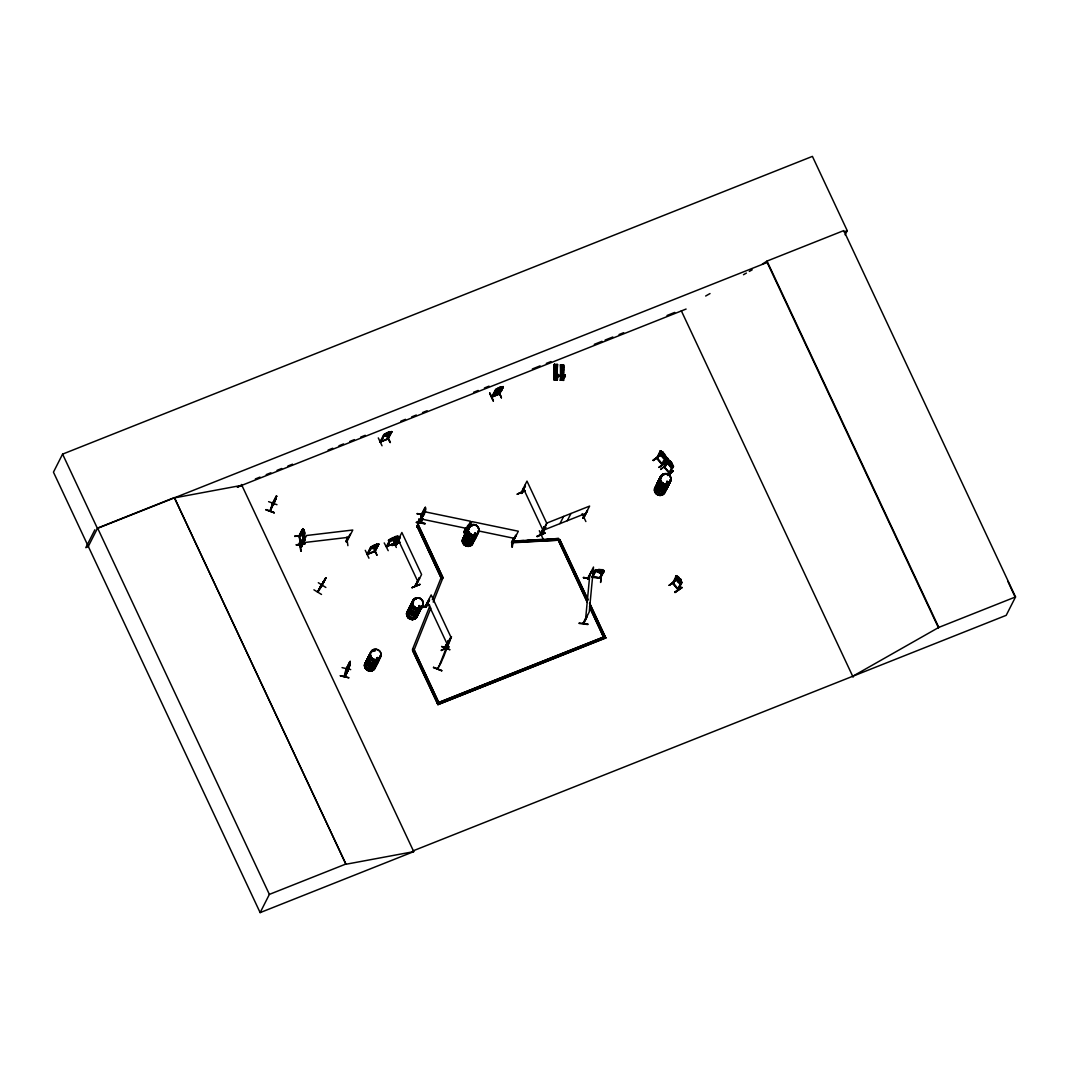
<?xml version="1.0" encoding="UTF-8"?>
<svg xmlns="http://www.w3.org/2000/svg" width="1069" height="1069" viewBox="0 0 1069 1069"><rect width="100%" height="100%" fill="white"/><g stroke="black" fill="none" stroke-linecap="round" stroke-linejoin="round"><path stroke-width="1.5" d="M346.343 668.366C339.942 689.064 351.273 666.054 350.178 661.457M554.17 364.502L554.076 379.816L555.052 379.869L555.212 364.556L554.21 364.516L557.403 364.542L556.842 379.949M554.143 379.816L554.477 364.382L554.076 379.816L555.092 379.869L554.437 364.435L555.199 364.556M554.744 364.529L555.105 379.869M555.386 379.736L556.281 379.642M555.653 379.067L556.548 379.254M558.846 376.154L556.882 378.68L554.931 378.453L555.492 375.513M555.947 378.399L555.96 379.482M556.08 379.148L556.014 378.373M556.575 364.623L556.508 379.936L556.802 364.556L557.55 364.676L556.535 364.609L557.524 364.676M557.002 364.636L557.417 379.989L554.597 379.682M559.261 375.994L558.539 375.299L559.114 376.141M560.303 380.217L561.319 380.27L561.439 364.957L560.944 380.257L560.41 364.903L563.644 364.943L562.815 365.023L562.735 380.337L563.657 380.39L563.644 364.943L563.122 380.35M560.37 380.217L563.657 379.989L560.343 380.217L560.878 364.93M560.744 380.243L560.704 364.783M561.158 380.217L561.252 364.876M561.626 380.003L562.521 380.043M561.893 379.468L562.788 379.655M562.508 378.894L562.494 379.762M562.949 380.31L562.815 365.023M563.243 380.364L563.189 365.05M565.381 376.074L564.779 375.7L565.073 376.676M565.047 374.898L564.285 374.698M302.286 533.752L302.327 529.796L302.286 533.752L303.93 538.268L302.821 536.518M304.518 537.119C305.306 524.692 300.977 528.928 299.561 536.371M396.091 543.747L396.505 544.629M415.614 586.026L415.841 584.97L416.001 586.053M425.582 607.232L425.756 606.136L425.756 607.139M425.368 606.19L431.168 594.939L450.851 636.937L444.931 648.589L444.557 647.841L448.566 640.491L445.011 648.602L444.731 647.467M521.458 492.555L521.792 493.33L521.031 492.649M540.593 533.712L541.368 534.928L545.631 527.378L544.121 526.763L544.909 527.672M541.141 534.607L546.673 523.088L526.99 481.103L521.057 492.809L521.926 493.063M298.932 536.103L299.614 536.451L299.079 535.649M299.066 535.836L300.496 544.335L304.304 536.237L300.803 544.295L299.293 535.903M300.95 543.854L299.427 536.638L302.928 528.754L298.892 536.103M300.416 544.161L300.843 543.266M417.11 513.935L423.017 514.683M425.355 508.136L421.533 515.592L421.453 514.349M388.141 438.958L391.815 431.676L387.259 439.265L388.274 438.637M584.088 517.663L583.099 518.318L583.861 517.997M317.68 591.852L322.023 584.342M346.503 668.7L344.766 676.918L348.748 668.806L344.459 676.73L344.659 675.822M367.429 554.263L375.005 551.457L378.733 544.281M374.217 551.203L375.072 551.457M387.285 546.219L386.524 546.847L391.107 539.297L390.145 539.324L386.403 546.566L393.606 543.56M393.726 543.84L394.528 543.132M499.757 393.766L491.593 396.893L492.395 396.572M449.555 641.133L445.907 648.308M565.1 375.166L564.779 375.82M579.144 623.013L587.977 624.002M583.447 577.527L589.3 578.302L583.447 577.514L587.99 578.61M583.3 623.481L583.915 622.559M583.286 623.361L583.58 622.439M587.095 615.49L583.34 622.773M591.531 572.222C591.692 569.884 587.589 581.362 587.549 578.623L593.509 567.038L589.26 611.856L583.367 623.548M422.936 514.83L417.137 513.574L424.446 514.59M423.03 518.652L420.825 523.062L421.654 514.777M420.879 522.955L421.787 514.51M423.591 515.352L424.807 508.657M425.382 507.521L425.342 508.229M425.275 507.534L425.328 508.149M425.422 511.917L425.395 507.428L421.159 515.365M425.141 523.489L416.295 522.447L425.061 523.73M585.598 619.071L589.847 574.24M591.825 577.166L595.513 569.657L596.302 569.764L592.52 577.354C592.173 577.3 602.742 578.717 599.869 577.634M592.787 576.645L592.52 577.354M594.885 571.073L600.097 573.104L603.611 572.262M595.366 569.924L601.834 569.67L602.194 571.875L599.95 572.303L596.449 571.1L598.894 569.309M600.738 569.617L600.952 571.327L598.787 571.501L598.079 570.94L599.776 569.496M599.722 577.621C598.787 578.61 607.473 568.641 601.767 569.697M600.097 573.104L603.597 572.356L604.185 571.127M601.393 574.04L600.604 582.458L601.406 574.053M296.354 544.949L305.066 543.64L296.394 544.776M305.012 543.827L296.313 544.856M302.915 528.647C307.057 533.404 302.393 539.377 300.349 543.493M579.104 623.441L587.87 624.537M416.362 522.313L425.074 523.65M556.481 370.422L556.054 371.371L555.292 370.515M561.479 371.13L562.321 370.515M274.639 501.521L275.615 499.597M350.699 669.608L342.04 667.617M417.137 527.151L419.088 518.799L417.191 527.137M419.142 523.022L418.313 523.289L424.259 511.663L470.574 521.271L464.721 532.937M422.83 516.207L422.095 515.766L422.83 516.207L419.262 523.436M467.567 525.494C470.133 523.743 460.686 534.019 464.881 532.309M464.133 532.509L464.841 532.589L464.187 532.135M465.576 528.433L464.601 536.985M464.841 535.609L465.63 528.46L464.213 536.745M465.109 535.716L466.311 528.794M465.723 534.393L466.806 528.741L465.79 534.38M512.412 542.424L511.57 542.638L512.465 542.892L518.318 531.226L472.004 521.619L466.031 533.19L466.872 533.017M469.826 525.707L470.574 526.162L469.826 525.707L467.006 531.266M511.744 542.09L512.719 542.29M511.864 546.847L513.32 538.388L512.345 546.927M511.998 546.847L513.374 538.415M515.311 535.449L516.153 535.315L511.57 542.638M304.064 534.259L304.384 532.375M661.965 463.786C655.404 454.566 655.751 462.129 660.268 450.877L662.727 452L660.736 452.989L661.631 455.153L664.437 457.425L667.23 461.781L666.628 459.657L668.045 460.031L665.346 457.144M662.633 464.467L661.631 464.146L662.259 464.908L665.867 457.626L667.524 458.187L667.657 459.924M662.58 464.36L661.711 464.32M664.143 466.739L664.637 467.754L664.49 466.645M669.154 472.779L669.568 473.781L673.483 466.338L672.708 465.99M669.408 472.979L669.902 473.567L669.448 472.592M349.015 667.51L349.777 665.105M424.286 512.278L425.689 509.165L425.288 507.414M340.303 675.849L349.002 677.799L340.37 675.715M349.683 662.62L347.933 670.891L349.59 662.593M348.147 669.555L348.294 668.806L344.646 676.022M350.244 661.577L349.683 662.245L350.151 661.564M678.067 589.847L672.561 583.086L676.517 575.656L676.664 576.298M678.441 589.407L672.989 582.525L673.123 583.661M273.597 503.646L273.33 505.249L273.838 504.007M274.8 500.786L276.644 496.123L272.689 504.167M350.084 662.312L346.316 669.608M424.54 512.158L425.422 510.234M583.848 623.214L587.335 616.279M373.268 650.406L374.016 650.219M377.985 657.943L377.21 658.718L377.183 657.622M415.32 599.001L416.082 598.693M416.255 599.241L415.387 598.974M418.714 606.497L419.596 607.553M418.914 606.764L419.743 607.272M471.79 525.948L471.843 525.48M474.703 533.738L475.732 533.885L475.304 532.95M663.154 474.863L664.116 474.863M663.194 475.104L663.769 474.623M667.925 482.68L666.735 482.52L668.058 482.386M273.945 503.593L275.829 498.702M387.446 439.239L380.043 441.858L380.858 441.216M388.194 438.678L380.217 442.165L384.746 434.682L383.784 434.615L380.123 441.818L388.007 438.637M541.355 534.888L546.994 523.022L589.62 506.091L583.407 518.037M542.09 534.366L545.497 527.111M583.834 517.356L583.153 518.091M374.885 551.136L367.255 553.916M375.206 551.19L367.108 554.557L368.124 553.942M386.484 546.54L394.394 543.399L398.149 536.571L394.394 539.858L389.584 540.78M394.648 543.413L393.739 543.413M491.633 396.773L499.677 393.793M348.427 669.728L350.244 663.154M424.847 513.026L425.342 511.142M268.6 501.642L276.965 504.702M588.084 579.171L588.07 578.316M421.28 514.63L420.959 522.794M420.678 521.993L420.531 522.928L422.723 518.612M561.158 378.974L561.693 376.382M274.212 503.232L273.57 503.713M272.729 502.964L269.909 511.089L273.811 503.152M276.203 497.673L270.163 511.276L273.009 503.258M273.557 503.873L276.043 497.352M276.617 496.23L275.976 496.818L276.51 496.203M273.824 504.074L276.23 497.606M274.279 512.572L265.834 509.713L274.172 512.826M322.303 585.157L317.854 592.266M347.091 541.061L345.995 541.435L347.011 541.609M265.9 509.579L274.212 512.746M349.844 661.497L346.209 668.619M433.573 667.363L441.844 670.664L433.546 667.403M441.631 646.598L449.969 649.752L441.711 646.438M445.706 647.974L445.399 648.589L451.492 636.643L443.381 657.475L437.488 669.1L441.577 661.617M439.72 664.677L447.831 643.859M276.069 497.272L274.492 501.027M412.514 649.351L414.224 649.778L438.731 702.493L414.117 650.005L412.514 649.351L429.885 605.842M432.344 599.669L440.976 578.022L442.579 578.676L433.226 602.088M589.607 602.996L605.789 637.979L437.889 704.645L412.554 650.62L414.117 650.005L430.874 608.047M656.74 457.906L662.513 464.681L664.637 460.325M663.996 467.059L667.657 459.764L668.472 460.298M665.012 467.327L667.751 461.741M673.497 583.18L676.289 577.714M677.572 588.859L678.321 589.62L681.902 582.391L681.407 581.763L677.799 588.979M555.265 370.555L556.521 370.636M415.306 585.491L419.289 578.048L415.734 586.173L421.574 574.494L401.877 532.509L395.984 544.134L399.94 536.772L396.652 544.776M415.347 585.478L419.289 578.048M416.122 585.678L415.32 585.291M425.903 607.032L429.551 599.923L425.796 607.058M521.792 493.263L521.191 492.542M540.46 534.072L540.794 534.687M845.125 234.819L847.236 230.663L812.413 156.381L62.59 454.125L53.45 472.164L260.141 912.619L413.743 851.619L241.46 484.471M94.874 529.783L85.801 547.662L88.5 546.58M88.286 546.433L97.6 528.073L174.354 497.593L345.955 864.26L413.636 851.659L413.235 850.79L1006.21 615.33L1015.55 596.93L843.775 230.597L767.021 261.077L762.384 264.056M345.955 864.26L174.354 497.593M276.23 496.11L272.301 503.993M276.55 496.096L272.568 503.312M303.436 535.355L294.83 536.237M299.307 535.983L303.008 528.634M302.915 536.585L304.652 533.15M300.322 543.399L304.304 536.237M303.93 538.268L304.585 537.026M300.817 546.86L301.658 546.727L300.563 547.114L306.536 535.502L352.797 530.024L346.85 541.716C343.39 542.558 352.209 532.228 349.79 534.513M305.039 539.498L301.471 546.7M301.364 547.101L305.093 539.792M301.271 551.15L299.694 542.745M378.292 437.916L382.034 445.773M380.925 441.497L384.506 434.321M384.706 434.709L380.724 441.484M391.855 431.769L387.045 432.731L385.348 436.246L391.267 432.905M391.722 431.729L388.141 438.37M313.912 589.807L321.515 594.444M390.078 442.539L386.203 434.842M318.081 591.13L321.609 584.262L317.506 592.186L324.188 580.961M321.435 585.852L325.938 578.035L325.564 578.636M320.981 586.253L325.537 577.928M346.663 537.186L347.893 545.644M325.858 577.982L321.822 585.892M346.236 541.756L348.334 536.999M346.971 541.034L346.169 541.368M325.858 587.456L318.321 582.712M365.277 550.335L368.952 558.205M371.611 547.114L370.716 547.034L367.108 554.13M370.208 548.571L374.992 547.582L378.827 544.241L376.635 544.108L370.743 547.341L367.295 554.53M367.99 554.196L371.437 546.753M367.87 554.357L371.504 547.154M374.083 551.457L376.355 547.101M374.297 551.698L378.68 544.201M374.965 551.524L378.787 544.148M373.308 547.154L376.969 555.132M384.225 542.918L388.207 550.669M386.537 546.312L394.635 543.48M390.866 539.043L387.085 546.206M387.285 546.633L390.933 539.444M392.123 545.578L400.127 542.157L392.163 545.377M393.82 544.001L396.519 537.948M393.753 544.014L397.561 536.798M394.394 543.814L398.202 536.438L396.064 536.397L396.399 537.948L391.16 540.032C400.915 531.721 376.689 547.448 396.118 536.357M396.813 544.468L400.274 537.48M396.305 547.475L392.617 539.591M421.266 514.79L424.968 507.494M416.843 525.734L441.337 578.449L443.007 577.607L418.393 525.12L416.843 525.734L441.337 578.449M419.075 523.449L422.87 515.913M418.393 525.12L442.9 577.821M422.068 519.293L421.079 521.979M346.009 669.541L350.271 661.47M489.629 393.151L493.317 401.022M489.682 393.111L493.41 400.995L489.802 392.978M492.448 396.345L491.633 397.2L495.963 389.397L491.954 396.906M492.274 396.586L495.963 389.397M500.158 391.187L498.929 394.354M500.92 389.45L501.361 388.595L500.198 387.259M498.822 394.341L502.671 387.085M499.544 394.06L503.071 386.577L499.49 394.167M501.508 390.773L502.123 389.517L499.985 389.477M499.423 389.677L501.495 388.314L501.227 386.711L495.308 390.078C496.404 388.034 506.265 384.305 502.109 389.196M498.408 391.201L501.401 397.828L499.036 392.417M411.979 587.616L419.93 584.355M260.141 912.619L269.375 894.392L346.129 863.926M421.213 607.593L429.444 604.64M464.788 532.883L463.826 532.683L466.204 527.992M440.976 578.022L442.579 578.676M554.423 367.028L557.39 367.121M554.45 368.524L557.35 368.738M557.403 364.542L557.069 379.816M412.554 650.62L414.117 650.005M554.611 378.132L557.083 378.266M560.691 366.333L563.604 366.56M556.588 375.313L556.909 374.538M560.664 370.302L563.604 370.462M558.539 375.419L558.873 374.644M560.65 371.865L563.563 372.079M561.679 376.488L563.216 374.872M525.267 490.791L517.222 494.172L525.146 490.818M441.163 650.166L449.207 646.785L441.377 650.567M525.106 486.195L521.405 493.464L525.373 486.074L524.759 485.486L525.373 486.074M447.858 641.881L444.557 647.774L445.319 648.455L444.691 647.547M512.198 540.927L512.251 542.798L558.753 540.166L558.579 538.509L512.078 541.155L523.676 540.553M512.332 542.892L516.153 535.315M437.889 704.645L605.896 637.752M539.311 530.705L542.972 538.709M537.199 536.732L545.043 532.963L537.079 536.184M544.121 526.763L540.406 534.086L544.388 526.656M541.916 534.714L545.631 527.378M559.969 523.623L563.63 516.407M567.305 520.71L570.953 513.508M558.579 538.509L546.86 539.337M587.228 602.341L558.312 540.206L559.862 539.591L588.191 599.976M558.205 540.433L559.862 539.591M582.137 513.708L585.879 521.552M582.939 518.011L587.389 510.474L583.821 518.077M583.059 518.278L587.522 510.755M583.487 577.794L589.326 578.596M591.598 571.461L587.99 579.251M596.302 569.764L592.654 577.046M653.359 460.579L660.201 455.327L653.293 460.472M656.673 458.32L660.575 450.797L661.083 451.412L657.248 458.868M660.188 455.314L653.052 460.204L660.121 455.488M599.549 578.262L603.304 570.712M604.092 570.833L600.444 578.396M663.234 456.583L663.889 455.381L663.381 456.597M666.054 462.596L659.105 467.26M664.437 457.438L664.637 454.298L662.66 452.053M661.684 464.347L665.586 456.837M667.243 463.999L660.682 469.358M670.276 466.552L668.312 464.374L667.003 460.966L667.657 459.764L670.129 460.953L673.256 466.645M666.508 462.57L664.076 467.073L669.648 473.794M664.45 467.674L668.245 460.485L667.737 459.87M668.566 461.006L670.116 460.886L672.027 463.184L671.826 466.311L669.02 464.04L668.219 458.801L663.822 455.434M667.203 463.986L660.749 469.465M663.314 456.53L666.521 462.236L668.98 463.358L670.664 461.821L671.091 464.855L669.247 462.636M669.087 473.113L672.682 465.817L673.256 466.512M672.976 465.723L669.354 472.939M667.604 475.478L673.243 471.015L668.953 474.93M605.067 636.443L437.168 703.108L603.531 637.057L589.46 606.644M669.247 585.358L676.196 580.24L669.314 585.197M676.891 580.307C676.944 582.658 684.534 585.184 678.668 582.685L675.555 576.913L676.209 575.723L678.641 576.939L676.65 577.835L677.519 580.039L680.258 582.351L680.699 581.496C679.162 572.209 683.919 590.288 680.365 579.251M676.276 575.817L676.771 576.445L673.176 583.727M674.86 592.132L681.928 587.629L675.06 592.6M681.06 581.95L681.675 582.565L677.987 589.834M681.701 587.122L674.833 592.32L681.928 587.656M852.715 676.289L938.796 627.409L1015.55 596.93M322.998 582.779L323.88 581.001M373.308 650.299L374.03 650.112M376.903 658.05L376.622 658.544M475.905 534.126L475.718 533.551A5.532 5.198 26.9 0 1 476.079 534.794A5.559 5.225 26.9 0 0 475.678 533.444A5.532 5.198 26.9 0 1 476.079 534.781A5.559 5.225 26.9 0 0 475.665 533.458M666.481 482.373L667.537 482.079M322.263 583.968L325.364 579.171M323.56 581.67L321.502 585.197L325.016 579.331M325.283 579.131L323.212 582.658M323.426 582.378L324.722 580.16M321.475 585.064L321.996 584.396M322.01 584.877L322.464 583.941M324.923 579.278L325.938 578.035M320.834 586.293L321.769 584.997M466.084 532.91L466.271 532.896A5.559 5.225 26.9 0 0 467.941 541.97A5.559 5.225 26.9 0 0 475.251 536.464M471.87 526.215L471.122 526.015M667.818 482.961L666.575 482.947M386.55 433.947L387.9 432.624M498.835 388.916L497.192 390.653L499.063 390.065L499.196 391.187L496.591 392.229L498.141 390.332M395.142 536.985L392.67 539.15L395.276 538.108L395.102 536.905M383.784 434.615L387.072 432.745L384.8 435.35L386.203 435.31L390.011 433.212M498.582 387.887L496.27 390.385L497.673 390.372M498.007 389.022C487.678 395.851 510.514 380.992 495.682 391.535L497.098 391.508M497.406 390.613L495.081 393.111L498.248 392.403L500.746 390.172L500.025 389.57L497.339 390.506L494.132 392.804M418.567 522.714L419.342 522.861M418.594 523.102L419.395 523.169M511.65 542.317L558.753 540.166M660.856 451.599L660.575 450.797M661.03 455.434L659.693 452.027M664.878 456.583L666.375 456.57L663.876 455.528L663.889 453.684M662.887 457.666L660.923 455.488L665.359 458.842L662.807 457.719M665.934 457.706L665.292 456.931L665.974 458.882L664.49 458.521L668.125 461.875M668.219 458.801L669.488 462.262M658.998 467.367L665.853 462.129L659.079 467.447M671.907 463.224L673.483 466.338M672.668 467.781L670.196 466.605M667.51 475.398L673.243 471.015M388.902 433.386L386.297 434.455M676.129 575.777L680.485 579.198M675.555 576.913L676.931 580.307M669.207 585.277L676.049 580.28M679.082 577.875L679.55 580.881L677.746 578.623L679.162 577.821M498.688 390.412L499.704 388.568M387.112 432.825L383.891 434.936M561.96 371.758L562.788 370.983L561.8 370.596M497.366 390.519L494.212 392.777M500.519 389.41L502.724 387.94L500.559 389.49M496.297 392.403L502.23 389.25M370.716 547.034L374.056 545.243L371.745 547.742L374.898 547.034L376.969 545.671L376.702 544.068M374.992 547.582L378.239 545.377M394.421 539.872L397.588 537.694M492.635 396.666L496.19 389.651M391.147 432.063L391.588 431.448M502.577 387.192L503.071 386.577M705.66 296.019L710.016 293.561M743.476 274.72L746.389 273.076M749.302 271.432L752.202 269.802M475.291 532.83L474.436 533.672M419.128 606.083L418.674 607.139M667.631 483.455L668.018 482.373M377.611 658.718L377.304 657.742M378.092 544.535L378.546 543.934M555.76 375.366L555.693 376.235M555.96 379.375L556.134 378.626M565.341 376.422L563.122 379.081L561.158 378.854M387.085 432.811L389.784 431.716L388.034 435.136L383.236 436.099M386.323 434.776L390.385 442.513L386.283 434.695M388.06 438.397L387.125 438.985L390.439 432.357L389.731 431.622M399.94 536.772L399.993 537.6M525.013 490.524L517.222 494.172M419.623 578.77L419.008 578.169M537.039 536.371L545.056 533.017M419.943 584.369L411.886 587.723L419.903 584.543M421.4 608.007L429.364 604.787M448.9 641.2L448.285 640.612M767.154 262.466L97.426 528.407L62.59 454.125M844.163 231.893L847.236 230.663M255.384 478.939L260.021 477.095M266.208 474.636L270.858 472.792M277.045 470.333L281.695 468.489M287.882 466.031L292.518 464.187M328.116 450.062L332.753 448.218M338.94 445.76L343.59 443.916M349.777 441.457L354.414 439.613M360.614 437.154L365.251 435.31M400.848 421.173L405.485 419.329M411.672 416.883L416.322 415.039M422.509 412.581L427.146 410.737M473.567 392.296L478.217 390.452M484.404 387.994L489.041 386.15M532.375 368.952L540.112 365.879M546.299 363.42L550.949 361.576M594.27 344.365L602.007 341.292M605.107 340.062L612.844 336.989M619.031 334.544L623.681 332.7M667.003 315.489L674.739 312.415M686.111 309.048L237.251 487.157L241.861 485.326L174.18 497.927M502.483 387.138L503.205 386.844M495.588 393.94L501.548 390.666L498.341 392.951L493.544 393.94L495.695 393.98M491.82 397.174L499.624 393.913M501.401 397.828L499.357 392.39M397.962 536.224L397.24 536.504L398.096 536.491M370.849 547.315L371.571 547.021M376.876 555.185L373.602 547.128M543.346 530.224L585.959 513.307M441.457 578.222L443.007 577.607M555.76 375.486L556.588 375.192M563.35 374.925L564.926 374.938M561.987 375.78L562.815 375.593M419.088 606.07L420.037 606.524M300.857 551.216L299.333 542.798M304.01 530.398L302.848 530.986L303.89 536.504M304.117 531.467L303.289 532.001L303.81 534.754M303.062 529.516L302.621 528.794M303.355 534.914L294.763 536.438M294.763 536.344L303.502 535.208M300.603 546.807L301.485 546.793M302.874 542.718L349.149 537.239M557.537 374.431L558.299 374.431M526.99 540.379L543.546 539.511M603.424 571.02L604.065 571.113M591.959 576.792L600.35 577.982M667.136 481.878L667.938 482.199M475.358 534.34L474.502 533.872M377.544 658.972L376.622 658.103M501.161 386.751L503.352 386.884M494.693 391.134L496.871 391.254M496.337 392.483L494.239 392.323M425.515 606.337L429.217 599.215L429.27 600.03M599.762 569.59L600.725 569.71M595.486 569.951L596.155 570.138M592.867 576.726L599.656 577.728M466.953 533.084L466.178 532.923A5.639 5.292 26.9 0 0 467.808 542.264A5.639 5.292 26.9 0 0 475.224 536.678M475.144 538.175A5.559 5.225 26.9 0 1 467.126 541.996A5.559 5.225 26.9 0 1 466.164 533.204L466.912 533.364M420.611 518.879L466.926 528.487M477.937 530.812L514.67 538.442M349.884 664.183L348.841 667.47M475.277 532.803L475.986 533.311M377.477 657.435L378.239 658.357M396.305 544.789L395.958 544.215M663.702 455.969L661.858 453.75L663.274 452.935L663.822 453.737M667.39 460.432L665.546 458.2M433.493 667.51L441.764 670.798M660.201 450.931L662.74 452.067M321.208 584.903L322.157 585.331M664.397 466.939L669.354 472.672M670.29 466.605L667.083 460.913M664.196 466.939L669.822 473.54M656.687 458.187L662.205 464.828M389.156 432.878L388.728 432.183M678.227 589.5L672.642 583.126M415.48 585.211L415.694 586.093M425.89 607.139L425.342 606.297M425.622 607.245L425.275 606.631M767.021 261.077L938.796 627.409M766.754 261.598L938.529 627.931M681.341 310.825L853.115 677.145M502.644 387.967L497.766 389.504L499.33 387.606M499.45 390.132L496.818 391.307M559.755 539.818L587.362 598.693M589.487 603.223L605.789 637.979M558.312 540.206L587.349 602.114M590.061 608.368L603.517 637.057M523.329 488.306L543.012 530.304M398.229 539.711L417.912 581.71M427.506 602.154L447.189 644.139M391.708 540.941L389.624 540.861M372.293 548.664L370.302 548.531M412.674 650.406L438.009 704.418M97.6 528.073L269.375 894.392M1007.92 581.483L1014.615 596.008M664.597 454.285L665.867 457.759M379.148 657.742A5.559 5.225 26.9 0 1 371.838 663.261A5.559 5.225 26.9 0 1 370.221 654.148M379.281 657.622A5.639 5.292 26.9 0 1 371.865 663.208A5.639 5.292 26.9 0 1 370.221 653.974M380.15 655.751A5.559 5.225 26.9 0 1 372.84 661.27A5.559 5.225 26.9 0 1 371.224 652.157M372.44 651.489A5.559 5.225 26.9 0 1 373.803 651.141M379.308 657.408A5.559 5.225 26.9 0 1 371.999 662.927A5.559 5.225 26.9 0 1 370.382 653.814M380.323 655.417A5.559 5.225 26.9 0 1 375.366 661.35A5.559 5.225 26.9 0 1 369.42 655.778A5.559 5.225 26.9 0 1 375.406 650.821M376.328 664.798A5.559 5.225 26.9 0 1 368.297 668.619A5.559 5.225 26.9 0 1 367.335 659.827M376.488 664.464A5.559 5.225 26.9 0 1 368.471 668.285A5.559 5.225 26.9 0 1 367.509 659.493M367.709 660.802A5.559 5.225 26.9 0 0 364.85 667.256A5.559 5.225 26.9 0 0 371.411 670.904A5.559 5.225 26.9 0 0 375.419 665.092A5.559 5.225 26.9 0 1 371.411 670.891A5.559 5.225 26.9 0 1 364.85 667.256A5.559 5.225 26.9 0 1 367.696 660.816A5.532 5.198 26.9 0 0 364.863 667.256A5.532 5.198 26.9 0 0 371.397 670.878A5.532 5.198 26.9 0 0 375.393 665.078M375.446 664.971A5.532 5.198 26.9 0 1 371.464 670.771A5.532 5.198 26.9 0 1 364.917 667.15A5.532 5.198 26.9 0 1 367.776 660.722M377.517 662.606A5.639 5.292 26.9 0 1 369.38 666.468A5.639 5.292 26.9 0 1 368.404 657.555M377.33 662.807A5.559 5.225 26.9 0 1 369.313 666.628A5.559 5.225 26.9 0 1 368.351 657.836M377.504 662.473A5.559 5.225 26.9 0 1 369.473 666.294A5.559 5.225 26.9 0 1 368.511 657.502M477.015 534.5A5.559 5.225 26.9 0 1 468.369 537.921A5.559 5.225 26.9 0 1 469.238 528.848M477.148 534.393A5.639 5.292 26.9 0 1 468.396 537.867A5.639 5.292 26.9 0 1 469.264 528.661M478.15 532.402A5.639 5.292 26.9 0 1 469.398 535.876A5.639 5.292 26.9 0 1 470.28 526.67M477.175 534.166A5.559 5.225 26.9 0 1 468.543 537.587A5.559 5.225 26.9 0 1 469.411 528.514M478.017 532.509A5.559 5.225 26.9 0 1 469.385 535.93A5.559 5.225 26.9 0 1 470.253 526.857M478.19 532.175A5.559 5.225 26.9 0 1 469.558 535.596A5.559 5.225 26.9 0 1 470.413 526.523M474.075 538.789A5.559 5.225 26.9 0 1 466.765 544.295A5.559 5.225 26.9 0 1 465.149 535.195M474.248 538.455A5.559 5.225 26.9 0 1 466.939 543.961A5.559 5.225 26.9 0 1 465.322 534.861M421.186 606.323A5.559 5.225 26.9 0 1 417.177 612.149A5.559 5.225 26.9 0 1 410.616 608.515A5.559 5.225 26.9 0 1 413.476 602.061M412.634 603.731A5.559 5.225 26.9 0 0 411.765 612.804A5.559 5.225 26.9 0 0 420.398 609.383A5.532 5.198 26.9 0 1 411.779 612.804A5.532 5.198 26.9 0 1 412.634 603.758M420.344 607.994A5.559 5.225 26.9 0 0 419.155 605.455A5.532 5.198 26.9 0 1 420.317 608.007M422.442 605.508A5.639 5.292 26.9 0 1 413.69 608.996A5.639 5.292 26.9 0 1 414.558 599.789A5.559 5.225 26.9 0 0 413.797 608.822A5.559 5.225 26.9 0 0 422.429 605.388M421.36 605.989A5.559 5.225 26.9 0 1 417.351 611.815A5.559 5.225 26.9 0 1 410.777 608.181A5.559 5.225 26.9 0 1 413.65 601.727M422.255 605.722A5.559 5.225 26.9 0 1 414.237 609.544A5.559 5.225 26.9 0 1 413.275 600.751M418.313 612.002A5.559 5.225 26.9 0 1 411.004 617.508A5.559 5.225 26.9 0 1 409.387 608.408M408.612 609.971A5.545 5.211 26.9 0 0 410.215 619.058A5.532 5.198 26.9 0 0 417.498 613.566A5.545 5.211 26.9 0 1 410.215 619.058A5.532 5.198 26.9 0 1 408.612 609.985A5.559 5.225 26.9 0 0 410.162 619.178A5.559 5.225 26.9 0 0 417.471 613.673A5.532 5.198 26.9 0 1 410.162 619.165A5.532 5.198 26.9 0 1 408.558 610.092M419.382 611.388A5.559 5.225 26.9 0 1 410.75 614.822A5.559 5.225 26.9 0 1 411.605 605.735M418.54 613.045A5.559 5.225 26.9 0 1 410.523 616.866A5.559 5.225 26.9 0 1 409.561 608.074M419.556 611.054A5.559 5.225 26.9 0 1 411.525 614.875A5.559 5.225 26.9 0 1 410.563 606.083M669.02 482.199A5.559 5.225 26.9 0 1 665.012 488.012A5.559 5.225 26.9 0 1 658.451 484.377A5.559 5.225 26.9 0 1 661.31 477.923M669.154 482.066A5.639 5.292 26.9 0 1 665.092 487.972A5.639 5.292 26.9 0 1 658.437 484.284A5.639 5.292 26.9 0 1 661.337 477.736M668.232 485.246A5.559 5.225 26.9 0 1 659.6 488.68A5.559 5.225 26.9 0 1 660.455 479.593A5.532 5.198 26.9 0 0 659.613 488.667A5.532 5.198 26.9 0 0 668.205 485.259M670.036 480.208A5.559 5.225 26.9 0 1 666.027 486.021A5.559 5.225 26.9 0 1 659.453 482.386A5.559 5.225 26.9 0 1 662.326 475.932M669.247 483.241A5.559 5.225 26.9 0 1 660.615 486.676A5.559 5.225 26.9 0 1 661.484 477.589M669.207 481.972A5.639 5.292 26.9 0 1 665.145 487.865A5.639 5.292 26.9 0 1 658.491 484.177A5.639 5.292 26.9 0 1 661.39 477.643M670.223 479.981A5.639 5.292 26.9 0 1 666.161 485.874A5.639 5.292 26.9 0 1 659.493 482.186A5.639 5.292 26.9 0 1 662.406 475.652M670.21 479.874A5.559 5.225 26.9 0 1 666.201 485.687A5.559 5.225 26.9 0 1 659.626 482.052A5.559 5.225 26.9 0 1 662.486 475.598M666.201 489.241A5.559 5.225 26.9 0 1 658.183 493.063A5.559 5.225 26.9 0 1 657.221 484.27M666.375 488.907A5.559 5.225 26.9 0 1 657.742 492.341A5.559 5.225 26.9 0 1 658.598 483.255M667.216 487.264A5.559 5.225 26.9 0 1 659.199 491.072A5.559 5.225 26.9 0 1 658.237 482.279M667.403 487.05A5.639 5.292 26.9 0 1 659.266 490.925A5.639 5.292 26.9 0 1 658.29 482.012M667.39 486.929A5.559 5.225 26.9 0 1 659.359 490.738A5.559 5.225 26.9 0 1 658.397 481.945M373.495 546.366L374.738 546.62L376.114 545.324L374.845 545.043L373.495 546.366M554.464 365.932L557.403 366.092L554.464 365.932M554.437 369.901L557.363 370.061L554.437 369.901M554.423 371.451L557.35 371.611L554.423 371.451M560.691 367.375L563.63 367.536L560.691 367.375M560.677 368.925L563.617 369.086L560.677 368.925M497.018 390.145L497.994 390.452L496.163 391.895L499.904 390.399L498.916 390.078L500.746 388.688L497.018 390.145M561.425 364.957L560.45 364.917L561.399 364.97M374.27 665.252A5.559 5.225 26.9 0 0 378.279 659.426A5.532 5.198 26.9 0 1 374.284 665.212A5.559 5.225 26.9 0 1 367.709 661.617A5.559 5.225 26.9 0 1 370.569 655.163A5.532 5.198 26.9 0 0 369.794 664.09A5.545 5.211 26.9 0 0 378.399 660.682A5.532 5.198 26.9 0 1 369.794 664.09A5.545 5.211 26.9 0 1 370.649 655.043A5.532 5.198 26.9 0 0 367.736 661.591A5.532 5.198 26.9 0 0 374.284 665.212M370.769 656.366A5.559 5.225 26.9 0 0 380.243 657.649A5.559 5.225 26.9 0 0 376.261 649.15A5.559 5.225 26.9 0 0 370.769 656.366M370.702 656.526A5.532 5.198 26.9 0 0 380.136 657.809A5.532 5.198 26.9 0 0 376.168 649.337A5.532 5.198 26.9 0 0 370.702 656.526M468.142 539.979A5.559 5.225 26.9 0 0 476.159 536.157A5.559 5.225 26.9 0 1 468.128 540.005A5.559 5.225 26.9 0 1 467.166 531.213A5.532 5.198 26.9 0 0 468.155 539.965A5.532 5.198 26.9 0 0 476.133 536.17A5.532 5.198 26.9 0 1 468.155 539.965A5.559 5.225 26.9 0 1 467.18 531.186A5.532 5.198 26.9 0 0 468.142 539.979M468.583 531.747A5.559 5.225 26.9 0 0 478.043 533.03A5.559 5.225 26.9 0 0 474.061 524.532A5.559 5.225 26.9 0 0 468.583 531.747A5.545 5.211 26.9 0 0 477.963 533.19A5.545 5.211 26.9 0 0 473.981 524.705A5.545 5.211 26.9 0 0 468.503 531.908A5.532 5.198 26.9 0 0 477.95 533.19A5.532 5.198 26.9 0 0 473.968 524.719A5.532 5.198 26.9 0 0 468.516 531.908M468.596 531.734A5.532 5.198 26.9 0 0 478.03 533.017A5.532 5.198 26.9 0 0 474.061 524.545A5.532 5.198 26.9 0 0 468.596 531.734M465.924 545.965A5.559 5.225 26.9 0 0 473.233 540.46A5.532 5.198 26.9 0 1 465.924 545.952A5.559 5.225 26.9 0 1 464.307 536.865A5.532 5.198 26.9 0 0 465.99 545.831A5.545 5.211 26.9 0 0 473.273 540.339A5.532 5.198 26.9 0 1 465.99 545.831A5.545 5.211 26.9 0 1 464.374 536.758A5.532 5.198 26.9 0 0 465.924 545.952M412.821 604.96A5.559 5.225 26.9 0 0 422.282 606.243A5.559 5.225 26.9 0 0 418.3 597.745A5.559 5.225 26.9 0 0 412.821 604.96M412.834 604.947A5.532 5.198 26.9 0 0 422.268 606.23A5.532 5.198 26.9 0 0 418.3 597.758A5.532 5.198 26.9 0 0 412.834 604.947M412.741 605.121A5.545 5.211 26.9 0 0 422.202 606.404A5.545 5.211 26.9 0 0 418.22 597.918A5.545 5.211 26.9 0 0 412.741 605.121A5.532 5.198 26.9 0 0 422.188 606.39A5.532 5.198 26.9 0 0 418.22 597.918A5.532 5.198 26.9 0 0 412.754 605.121M416.242 613.994A5.545 5.211 26.9 0 0 420.237 608.181A5.532 5.198 26.9 0 1 416.242 613.98A5.545 5.211 26.9 0 1 409.681 610.359A5.545 5.211 26.9 0 1 412.54 603.918A5.532 5.198 26.9 0 0 409.694 610.359A5.532 5.198 26.9 0 0 416.242 613.98M668.178 483.869A5.559 5.225 26.9 0 0 666.989 481.331A5.532 5.198 26.9 0 1 668.152 483.883M660.655 480.823A5.559 5.225 26.9 0 0 670.129 482.106A5.559 5.225 26.9 0 0 666.134 473.594A5.559 5.225 26.9 0 0 660.655 480.823A5.532 5.198 26.9 0 0 670.103 482.092A5.532 5.198 26.9 0 0 666.134 473.62A5.532 5.198 26.9 0 0 660.669 480.809M659.667 488.546A5.545 5.211 26.9 0 0 668.285 485.126A5.532 5.198 26.9 0 1 659.68 488.533A5.545 5.211 26.9 0 1 660.522 479.487A5.532 5.198 26.9 0 0 659.68 488.533M668.232 483.749A5.545 5.211 26.9 0 0 667.043 481.21A5.532 5.198 26.9 0 1 668.219 483.749M660.575 480.983A5.545 5.211 26.9 0 0 670.036 482.266A5.545 5.211 26.9 0 0 666.054 473.781A5.545 5.211 26.9 0 0 660.575 480.983A5.532 5.198 26.9 0 0 670.022 482.253A5.532 5.198 26.9 0 0 666.054 473.794A5.532 5.198 26.9 0 0 660.589 480.983M657.996 495.041A5.559 5.225 26.9 0 0 665.359 490.912A5.532 5.198 26.9 0 1 658.01 495.027A5.559 5.225 26.9 0 1 655.404 486.903A5.532 5.198 26.9 0 0 658.01 495.027M659.52 488.84A5.545 5.211 26.9 0 0 668.138 485.42A5.532 5.198 26.9 0 1 659.52 488.827A5.532 5.198 26.9 0 1 660.388 479.794A5.545 5.211 26.9 0 0 659.52 488.84"/></g></svg>
